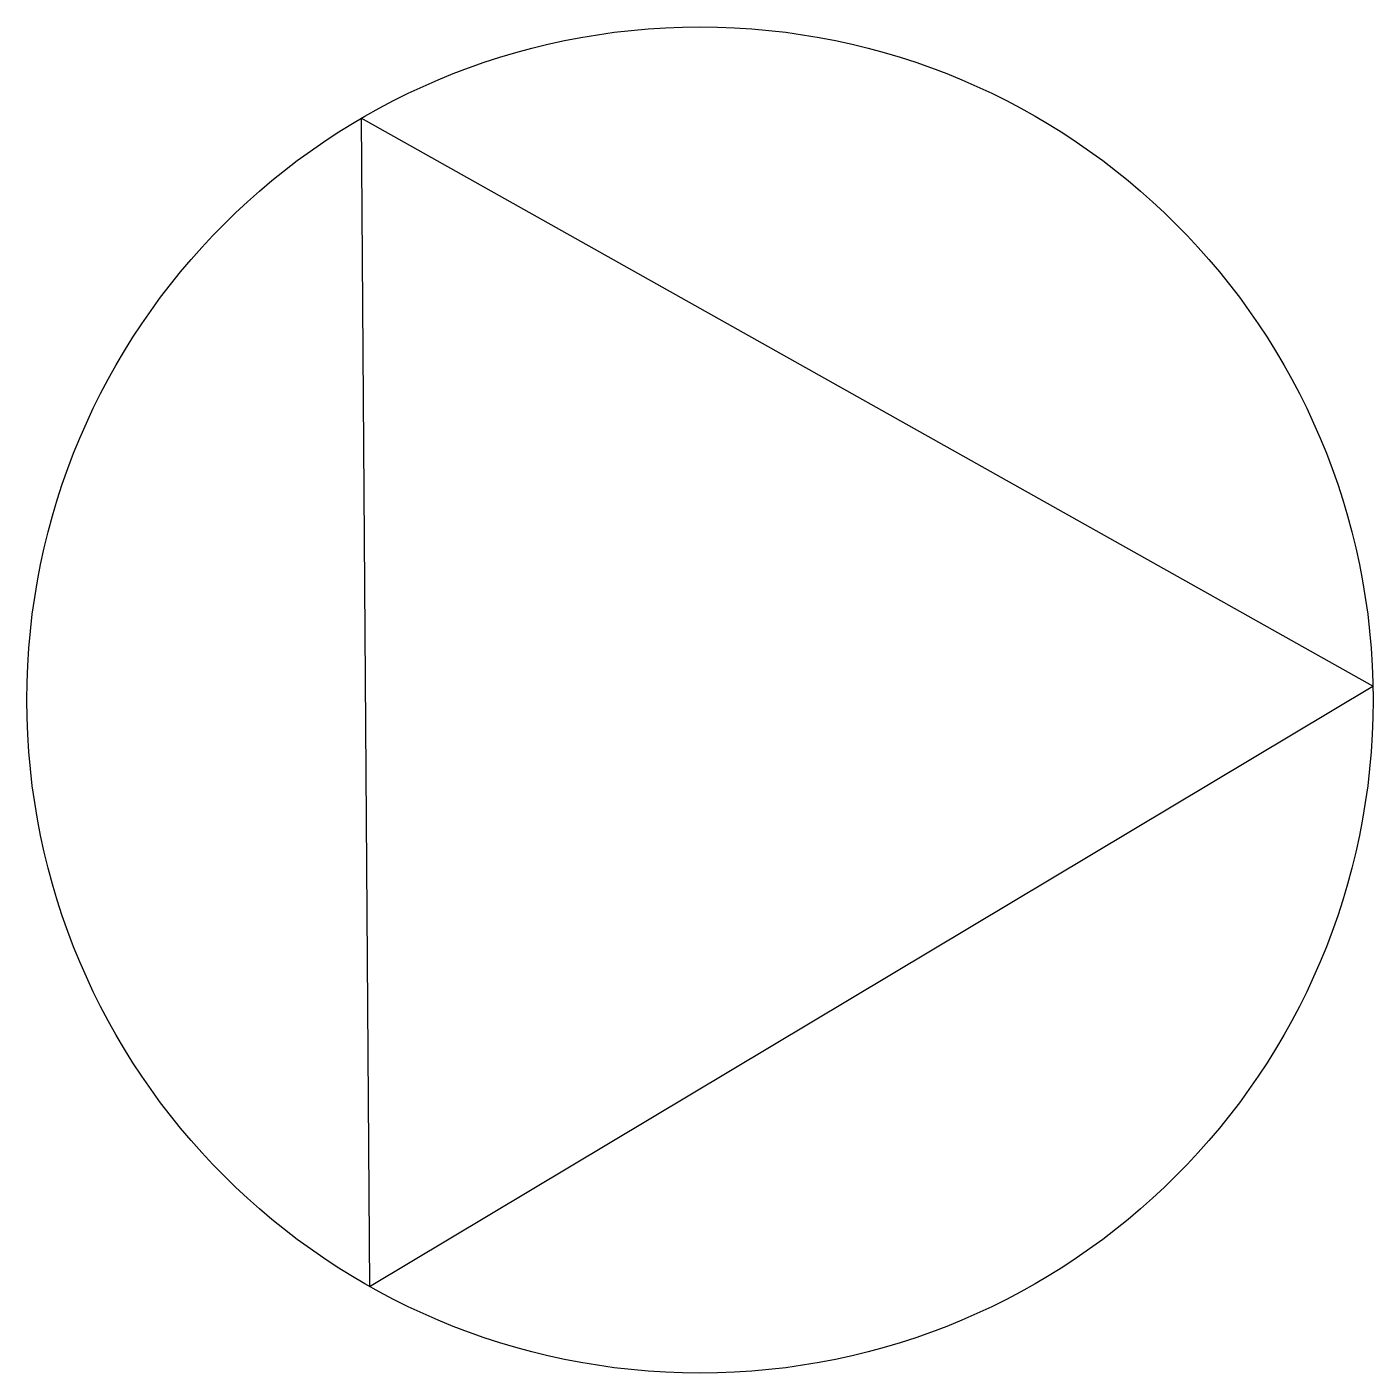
# Model space of a CAD drawing. Header units: millimetres. Extents: x -0.5 to 0.5, y -0.5 to 0.5.
import ezdxf

# ---------------------------------------------------------------- set-up
doc = ezdxf.new("R2010")
doc.units = ezdxf.units.MM

msp = doc.modelspace()

# ---------------------------------------------------------------- linework, layer by layer
at = {"color": 0}
for p, q in [((0.4999, 0.0102), (-0.2516, 0.4321)), ((-0.2516, 0.4321), (-0.2455, -0.4356)), ((-0.2455, -0.4356), (0.4999, 0.0102))]:
    msp.add_line(p, q, dxfattribs=at)
msp.add_circle((0, 0), 0.5, dxfattribs=at)

doc.saveas('drawing.dxf')
